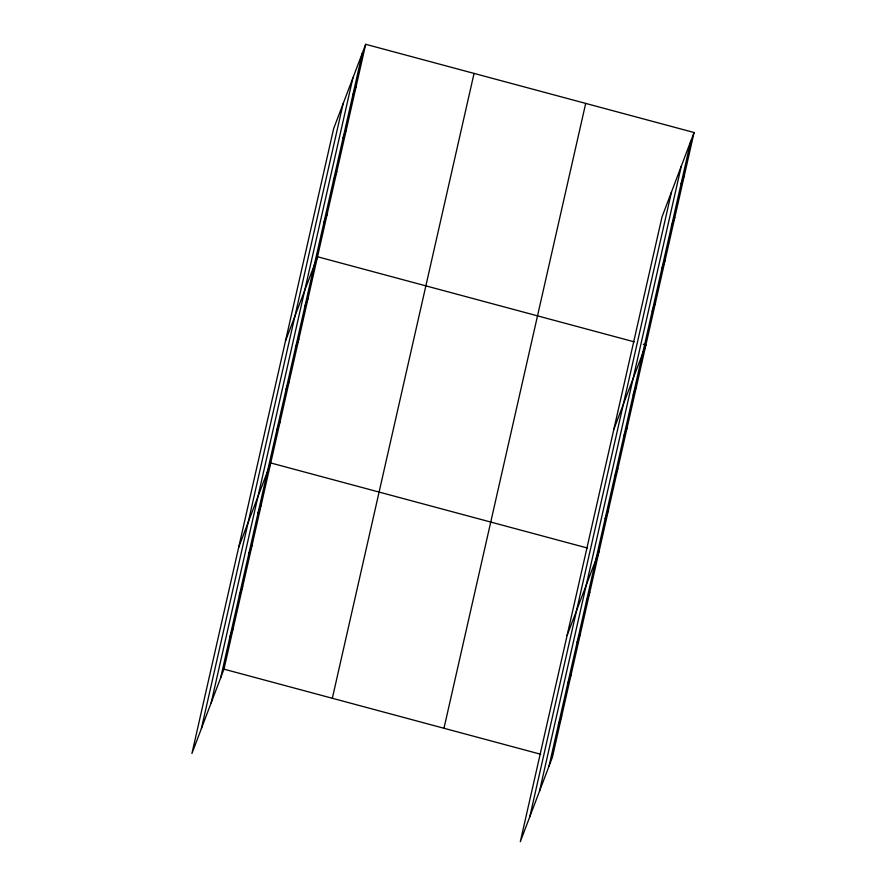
<?xml version="1.0" encoding="UTF-8"?>
<svg xmlns="http://www.w3.org/2000/svg" width="886" height="886" viewBox="0 0 886 886"><rect width="100%" height="100%" fill="white"/><g stroke="black" fill="none" stroke-linecap="round" stroke-linejoin="round"><path stroke-width="1.33" d="M201.399 728.547L343.126 103.684M211.167 702.853L352.883 78.001M220.636 677.923L362.352 53.06M365.685 44.3L333.657 128.614L191.93 753.477L223.959 669.152L365.685 44.3L694.07 132.523L552.343 757.386L520.315 841.7L662.041 216.849L694.07 132.523M332.328 698.268L474.054 73.416M443.975 728.27L585.701 103.407M529.784 816.77L671.51 191.908M539.541 791.076L681.268 166.225M549.021 766.146L690.737 141.284M352.717 95.555L356.05 86.795M343.081 138.039L346.404 129.278M333.446 180.534L336.769 171.773M323.811 223.028L327.133 214.257M285.469 341.066L317.498 256.752L634.276 341.852M304.817 306.755L308.14 297.995M295.459 347.999L298.792 339.227M286.112 389.231L289.434 380.471M276.753 430.474L280.087 421.714M238.699 547.271L270.728 462.957L587.507 548.057M258.047 512.961L261.381 504.189M248.689 554.193L252.023 545.433M239.342 595.436L242.664 586.676M229.983 636.68L233.317 627.919M681.101 183.779L684.435 175.018M671.466 226.273L674.789 217.502M661.831 268.757L665.153 259.997M652.196 311.252L655.518 302.48M613.854 429.3L645.883 344.975L643.302 344.277M633.202 394.979L636.525 386.218M623.844 436.222L627.177 427.462M614.496 477.465L617.819 468.694M605.138 518.698L608.472 509.937M567.084 635.495L599.113 551.181M586.432 601.184L589.766 592.424M577.074 642.428L580.408 633.656M567.727 683.66L571.049 674.899M558.368 724.903L561.702 716.143M223.959 669.152L540.737 754.263"/></g></svg>
